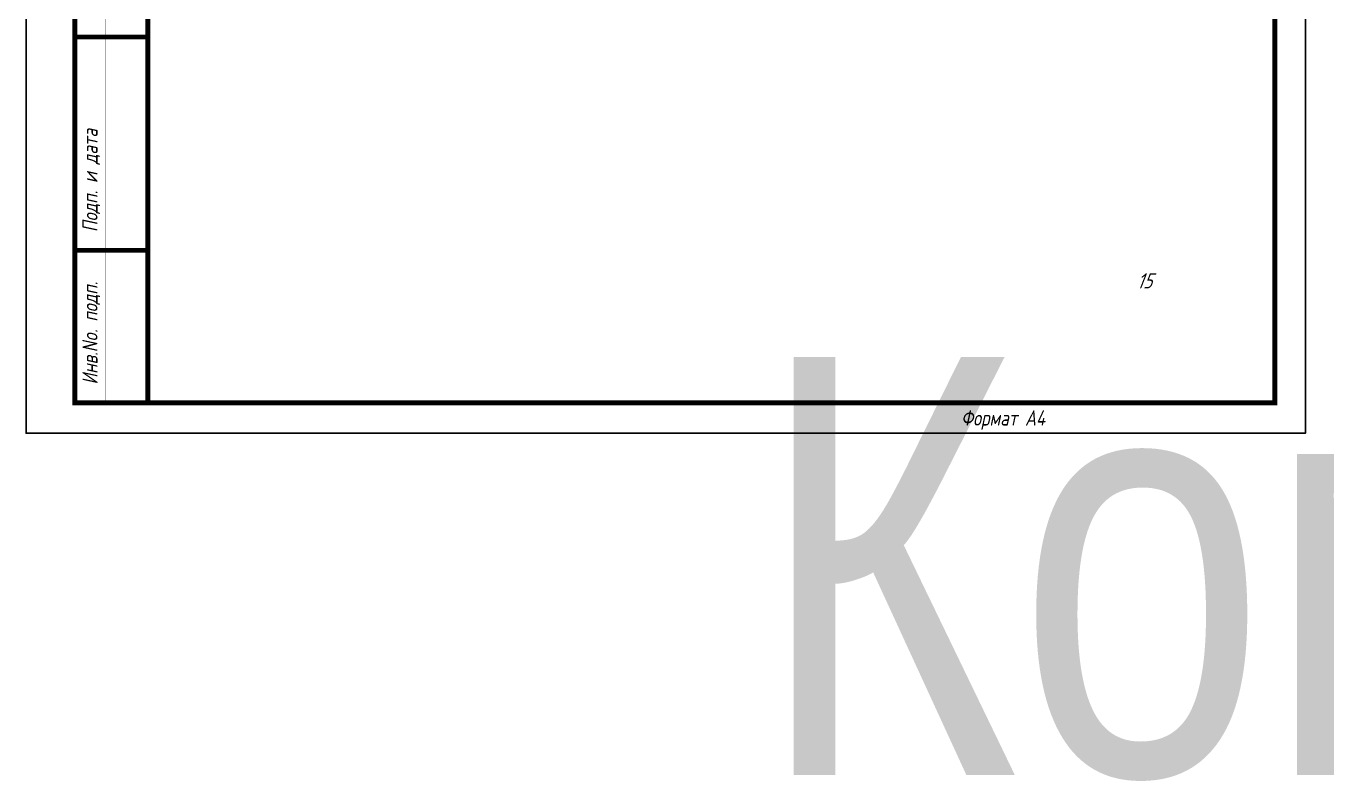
# Paper-space layout '13. УС-1' of a CAD drawing. Header units: millimetres. Extents: x 0 to 709, y -57 to 297.
# Drawn here: x 0 to 213.5, y -57.1 to 66.8 of the extents above; entities that cross this region are included whole.
import ezdxf
from ezdxf.enums import TextEntityAlignment as Align

# ---------------------------------------------------------------- set-up
doc = ezdxf.new("R2018")
doc.units = ezdxf.units.MM
doc.layers.add('102 Рамка', color=252, linetype='Continuous')
doc.styles.add('ISOCPEUR', font='isocpeui.ttf', dxfattribs={"height": 2.5})
doc.styles.get("Standard").update_dxf_attribs({"font": 'arial.ttf'})

# ---------------------------------------------------------------- blocks, each defined once
blk = doc.blocks.new('*U287')
at = {"layer": '102 Рамка', "color": 0}
blk.add_lwpolyline([(210, 297), (0, 297), (0, 0), (210, 0)], close=True, dxfattribs=at)
at = {"layer": '102 Рамка', "color": 0, "const_width": 0.8}
for points in [[(205, 5), (205, 292), (20, 292), (20, 5)], [(8, 5), (20, 5), (20, 90), (8, 90)]]:
    blk.add_lwpolyline(points, close=True, dxfattribs=at)
at = {"layer": '102 Рамка', "color": 0}
for points, const_width in [([(13, 90), (13, 5)], 0.05), ([(8, 65), (20, 65)], 0.8), ([(8, 30), (20, 30)], 0.8)]:
    blk.add_lwpolyline(points, dxfattribs=dict(at, const_width=const_width))
blk.add_lwpolyline([(210, 5), (210, 0)], dxfattribs=at)
at = {"color": 7, "style": 'ISOCPEUR', "oblique": 10, "width": 0.8}
blk.add_attdef('НОМЕР-ЛИСТА', text='', height=2.5, dxfattribs=at).set_placement((183.56, 25), align=Align.MIDDLE_CENTER)
at = {"color": 7, "lineweight": 30, "oblique": 10, "width": 0.8, "flags": 104}
blk.add_attdef('НАИМЕНОВАНИЕ-ЧЕРТЕЖА', text='', height=2.5, dxfattribs=at).set_placement((120, 12.5), align=Align.MIDDLE_CENTER)
at = {"layer": '102 Рамка', "color": 7, "style": 'ISOCPEUR', "width": 0.8}
for s, p in [('Подп. и дата', (10.5, 33)), ('Инв.No. подп.', (10.5, 8))]:
    blk.add_text(s, height=2.5, rotation=90, dxfattribs=at).set_placement(p, align=Align.MIDDLE_LEFT)
blk.add_attdef('FORMATTEXT', text='', height=2.5, dxfattribs=at).set_placement((153.5, 3.75), align=Align.TOP_LEFT)

psp = doc.layouts.new('13. УС-1')

# ---------------------------------------------------------------- block references
at = {"color": 7, "lineweight": 30}
ref = psp.add_blockref('*U287', (0, 0), dxfattribs=at)
ref.add_attrib('FORMATTEXT', 'Формат А4', dxfattribs={"layer": '102 Рамка', "color": 7, "height": 2.5, "style": 'ISOCPEUR', "width": 0.8}).set_placement((153.5, 3.75), align=Align.TOP_LEFT)
ref.add_attrib('НОМЕР-ЛИСТА', '15', dxfattribs={"color": 7, "height": 2.5, "style": 'ISOCPEUR', "oblique": 10, "width": 0.8}).set_placement((183.56, 25), align=Align.MIDDLE_CENTER)
lines = psp.add_mtext('\\W0.8000;Компоновка УС-1', dxfattribs={"color": 7, "insert": (120, 12.5), "char_height": 68.5829, "attachment_point": 1})
ref.add_attrib('НАИМЕНОВАНИЕ-ЧЕРТЕЖА', '', (120, 12.5), dxfattribs={"flags": 104}).embed_mtext(lines)

doc.saveas('drawing.dxf')
